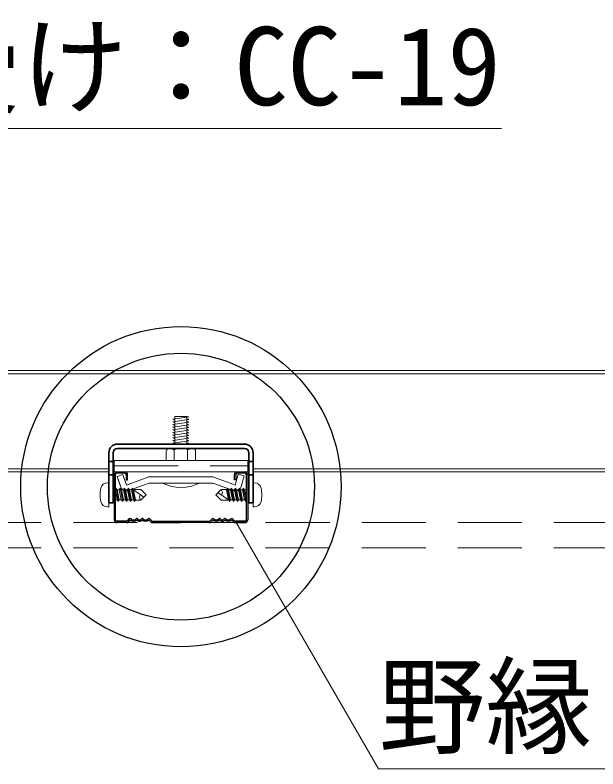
# Model space of a CAD drawing. Units: millimetres on the paper, enlarged 30 times, with parts at other scales. Extents: x -5790 to 5910, y -4184 to 4114.
# Drawn here: x -3177.6 to -2850.2, y -1262.2 to -838.5 of the extents above; entities that cross this region are included whole.
import ezdxf
from ezdxf.enums import TextEntityAlignment as Align

# ---------------------------------------------------------------- set-up
doc = ezdxf.new("R2010")
doc.units = ezdxf.units.MM
doc.header["$LTSCALE"] = 30
doc.linetypes.add('DASHED1', pattern=[1.8, 1.2, -0.6])
for name, color, linetype, lineweight in [('3-2_野縁受け', 3, 'Continuous', 18), ('3-3_野縁', 2, 'Continuous', 25), ('3-6_文字', 7, 'Continuous', 18), ('3-7_金具', 6, 'Continuous', 35), ('3-A_クリップ', 7, 'Continuous', 18), ('3-B_ビス', 3, 'Continuous', 18), ('3-C_パネル', 7, 'DASHED1', 18)]:
    doc.layers.add(name, color=color, linetype=linetype, lineweight=lineweight)
doc.styles.add('ＭＳ ゴシック', font='')
doc.styles.get('ＭＳ ゴシック').set_extended_font_data('MS Gothic')

msp = doc.modelspace()

# ---------------------------------------------------------------- linework, layer by layer
at = {"layer": '3-2_野縁受け'}
for p, q in [((-3743.28, -1038.24), (-2438.28, -1038.24)), ((-2438.28, -1040.04), (-3743.28, -1040.04)), ((-3124.91, -1093.44), (-3498.41, -1093.44)), ((-3124.91, -1095.24), (-3498.41, -1095.24)), ((-3121.91, -1093.44), (-3122.51, -1093.44)), ((-3121.91, -1095.24), (-3122.51, -1095.24)), ((-3046.31, -1093.44), (-3046.91, -1093.44)), ((-3046.31, -1095.24), (-3046.91, -1095.24)), ((-2667.41, -1093.44), (-3043.91, -1093.44)), ((-2667.41, -1095.24), (-3043.91, -1095.24))]:
    msp.add_line(p, q, dxfattribs=at)
at = {"layer": '3-3_野縁'}
for p, q in [((-3121.91, -1096.74), (-3121.91, -1122.17)), ((-3121.16, -1122.24), (-3121.16, -1096.74)), ((-3120.41, -1095.24), (-3115.91, -1095.24)), ((-3115.91, -1095.99), (-3120.41, -1095.99)), ((-3115.16, -1096.74), (-3115.16, -1099.74)), ((-3114.41, -1099.74), (-3114.41, -1096.74)), ((-3054.41, -1099.74), (-3054.41, -1096.74)), ((-3053.66, -1096.74), (-3053.66, -1099.74)), ((-3052.91, -1095.24), (-3048.41, -1095.24)), ((-3048.41, -1095.99), (-3052.91, -1095.99)), ((-3047.66, -1122.24), (-3047.66, -1096.74)), ((-3046.91, -1096.74), (-3046.91, -1122.17)), ((-3115.16, -1099.74), (-3114.41, -1099.74)), ((-3053.66, -1099.74), (-3054.41, -1099.74)), ((-3113.43, -1121.71), (-3114.49, -1122.77)), ((-3114.49, -1122.77), (-3113.43, -1121.71)), ((-3112.9, -1122.24), (-3113.96, -1123.3)), ((-3112.9, -1122.24), (-3113.96, -1123.3)), ((-3102.4, -1122.24), (-3101.34, -1123.3)), ((-3101.87, -1121.71), (-3100.81, -1122.77)), ((-3066.93, -1121.71), (-3067.99, -1122.77)), ((-3066.4, -1122.24), (-3067.46, -1123.3)), ((-3055.9, -1122.24), (-3054.84, -1123.3)), ((-3055.9, -1122.24), (-3054.84, -1123.3)), ((-3055.37, -1121.71), (-3054.31, -1122.77)), ((-3054.31, -1122.77), (-3055.37, -1121.71)), ((-3120.41, -1122.99), (-3115.02, -1122.99)), ((-3115.02, -1122.99), (-3120.4, -1122.99)), ((-3115.02, -1123.74), (-3120.4, -1123.74)), ((-3115.02, -1123.74), (-3120.4, -1123.74)), ((-3100.3, -1123.74), (-3084.42, -1123.74)), ((-3100.28, -1122.99), (-3068.52, -1122.99)), ((-3068.54, -1123.74), (-3084.42, -1123.74)), ((-3053.78, -1122.99), (-3048.4, -1122.99)), ((-3048.41, -1122.99), (-3053.78, -1122.99)), ((-3053.78, -1123.74), (-3048.4, -1123.74)), ((-3053.78, -1123.74), (-3048.4, -1123.74))]:
    msp.add_line(p, q, dxfattribs=at)
for centre, radius, start, end in [((-3120.41, -1096.74), 1.5, 90.003, 180.003), ((-3120.41, -1096.74), 0.75, 90, 180), ((-3115.91, -1096.74), 1.5, 0.003, 90.003), ((-3115.91, -1096.74), 0.75, 0.007, 90), ((-3052.91, -1096.74), 1.5, 89.997, 179.997), ((-3052.91, -1096.74), 0.75, 90, 180), ((-3048.41, -1096.74), 1.5, 359.997, 89.997), ((-3048.41, -1096.74), 0.75, 0, 90), ((-3120.41, -1122.24), 1.5, 177.476, 270), ((-3120.41, -1122.24), 1.5, 177.476, 270), ((-3120.41, -1122.24), 0.75, 180, 270), ((-3115.02, -1122.24), 0.75, 270, 315), ((-3115.02, -1122.24), 0.75, 270, 315), ((-3112.9, -1122.24), 0.75, 46.3972, 135), ((-3111.02, -1120.27), 2.72, 226.3972, 313.6028), ((-3111.02, -1120.27), 1.97, 226.3972, 313.6028), ((-3109.15, -1122.24), 0.75, 36.8699, 133.6028), ((-3107.65, -1121.11), 1.88, 216.8699, 323.1301), ((-3107.65, -1121.11), 1.12, 216.8699, 323.1301), ((-3106.15, -1122.24), 0.75, 46.3972, 143.1301), ((-3106.15, -1122.24), 0.75, 36.8699, 143.1301), ((-3104.27, -1120.27), 2.72, 226.3972, 313.6028), ((-3104.27, -1120.27), 1.97, 226.3972, 313.6028), ((-3102.4, -1122.24), 0.75, 45, 133.6028), ((-3100.28, -1122.24), 0.75, 225, 270), ((-3068.52, -1122.24), 0.75, 270, 315), ((-3066.4, -1122.24), 0.75, 46.3972, 135), ((-3064.52, -1120.27), 2.72, 226.3972, 313.6028), ((-3064.52, -1120.27), 1.97, 226.3972, 313.6028), ((-3062.65, -1122.24), 0.75, 36.8699, 143.1301), ((-3062.65, -1122.24), 0.75, 36.8699, 133.6028), ((-3061.15, -1121.11), 1.88, 216.8699, 323.1301), ((-3061.15, -1121.11), 1.12, 216.8699, 323.1301), ((-3059.65, -1122.24), 0.75, 46.3972, 143.1301), ((-3057.77, -1120.27), 2.72, 226.3972, 313.6028), ((-3057.77, -1120.27), 1.97, 226.3972, 313.6028), ((-3055.9, -1122.24), 0.75, 45, 133.6028), ((-3053.78, -1122.24), 0.75, 225, 270), ((-3053.78, -1122.24), 0.75, 225, 270), ((-3048.41, -1122.24), 1.5, 270, 2.524), ((-3048.41, -1122.24), 1.5, 270, 2.524), ((-3048.41, -1122.24), 0.75, 270, 0), ((-3115.02, -1122.24), 1.5, 270, 315), ((-3115.02, -1122.24), 1.5, 270, 315), ((-3100.28, -1122.24), 1.5, 225, 270), ((-3068.52, -1122.24), 1.5, 270, 315), ((-3053.78, -1122.24), 1.5, 225, 270), ((-3053.78, -1122.24), 1.5, 225, 270)]:
    msp.add_arc(centre, radius, start, end, dxfattribs=at)
at = {"layer": '3-6_文字'}
for p, q in [((-3354.4, -902.33), (-2904.4, -902.33)), ((-3053.53, -1123.32), (-2973.35, -1262.19)), ((-2973.35, -1262.19), (-2643.35, -1262.19))]:
    msp.add_line(p, q, dxfattribs=at)
at = {"layer": '3-6_文字', "color": 2, "lineweight": 25}
for radius in [90, 75]:
    msp.add_circle((-3084.41, -1103.54), radius, dxfattribs=at)
at = {"layer": '3-7_金具'}
for p, q in [((-3048.71, -1079.64), (-3120.11, -1079.64)), ((-3124.91, -1084.44), (-3124.91, -1112.64)), ((-3122.51, -1084.44), (-3122.51, -1112.64)), ((-3048.71, -1082.04), (-3120.11, -1082.04)), ((-3046.31, -1084.44), (-3046.31, -1112.64)), ((-3043.91, -1084.44), (-3043.91, -1112.64)), ((-3122.51, -1089.39), (-3124.91, -1089.39)), ((-3043.91, -1089.39), (-3046.31, -1089.39)), ((-3122.51, -1096.89), (-3124.91, -1096.89)), ((-3043.91, -1096.89), (-3046.31, -1096.89)), ((-3122.51, -1112.64), (-3124.91, -1112.64)), ((-3043.91, -1112.64), (-3046.31, -1112.64))]:
    msp.add_line(p, q, dxfattribs=at)
for centre, radius, start, end in [((-3120.11, -1084.44), 4.8, 90, 180), ((-3048.71, -1084.44), 4.8, 0, 90), ((-3120.11, -1084.44), 2.4, 90, 180), ((-3048.71, -1084.44), 2.4, 0, 90)]:
    msp.add_arc(centre, radius, start, end, dxfattribs=at)
at = {"layer": '3-A_クリップ'}
for p, q in [((-3121.91, -1088.79), (-3121.91, -1095.24)), ((-3121.91, -1088.79), (-3046.91, -1088.79)), ((-3046.91, -1095.24), (-3046.91, -1088.79)), ((-3121.91, -1095.24), (-3046.91, -1095.24)), ((-3117.1, -1096.72), (-3120.34, -1097.9)), ((-3117.1, -1096.72), (-3120.34, -1097.9)), ((-3117.46, -1095.21), (-3119.71, -1095.21)), ((-3114.94, -1102.64), (-3117.1, -1096.72)), ((-3114.94, -1102.64), (-3117.1, -1096.72)), ((-3053.88, -1102.64), (-3052.25, -1096.56)), ((-3052.25, -1096.56), (-3048.91, -1097.45)), ((-3118.24, -1103.67), (-3120.34, -1097.9)), ((-3118.55, -1102.83), (-3120.34, -1097.9)), ((-3102.4, -1098.07), (-3114.94, -1102.64)), ((-3113.79, -1105.73), (-3102.25, -1101.52)), ((-3102.4, -1098.07), (-3084.41, -1098.07)), ((-3101.23, -1101.52), (-3102.25, -1101.52)), ((-3094.91, -1101.52), (-3101.23, -1101.52)), ((-3066.42, -1098.07), (-3084.41, -1098.07)), ((-3066.42, -1098.07), (-3084.41, -1098.07)), ((-3066.42, -1098.07), (-3084.41, -1098.07)), ((-3084.41, -1101.52), (-3067.59, -1101.52)), ((-3084.41, -1101.52), (-3069.81, -1101.52)), ((-3084.41, -1101.52), (-3070.69, -1101.52)), ((-3070.18, -1101.52), (-3067.59, -1101.52)), ((-3069.44, -1101.52), (-3066.57, -1101.52)), ((-3061.71, -1103.29), (-3066.57, -1101.52)), ((-3066.42, -1098.07), (-3055.32, -1102.11)), ((-3050.5, -1103.38), (-3048.91, -1097.45)), ((-3055.03, -1105.73), (-3062.82, -1102.89)), ((-3055.76, -1101.95), (-3053.88, -1102.64))]:
    msp.add_line(p, q, dxfattribs=at)
at = {"layer": '3-A_クリップ', "linetype": 'DASHED1'}
msp.add_line((-3121.91, -1091.79), (-3046.91, -1091.79), dxfattribs=at)
at = {"layer": '3-A_クリップ', "color": 4, "lineweight": 9}
msp.add_line((-3068.57, -1101.52), (-3071.09, -1101.52), dxfattribs=at)
at = {"layer": '3-A_クリップ'}
for centre, start, end in [((-3115, -1102.49), 200, 300), ((-3053.83, -1102.49), 245, 345)]:
    msp.add_arc(centre, 3.45, start, end, dxfattribs=at)
at = {"layer": '3-B_ビス'}
for p, q in [((-3079.91, -1065.76), (-3088.91, -1067.02)), ((-3088.91, -1067.02), (-3087.78, -1067.62)), ((-3079.91, -1067.26), (-3088.91, -1068.52)), ((-3087.78, -1064.02), (-3081.03, -1064.02)), ((-3087.78, -1079.64), (-3087.78, -1064.02)), ((-3079.91, -1064.26), (-3081.03, -1064.02)), ((-3081.03, -1079.64), (-3081.03, -1064.07)), ((-3079.91, -1065.76), (-3081.03, -1065.17)), ((-3079.91, -1067.26), (-3081.03, -1066.67)), ((-3088.91, -1068.52), (-3087.78, -1069.12)), ((-3079.91, -1068.76), (-3088.91, -1070.02)), ((-3088.91, -1070.02), (-3087.78, -1070.62)), ((-3079.91, -1070.26), (-3088.91, -1071.52)), ((-3088.91, -1071.52), (-3087.78, -1072.12)), ((-3079.91, -1071.76), (-3088.91, -1073.02)), ((-3079.91, -1068.76), (-3081.03, -1068.17)), ((-3079.91, -1070.26), (-3081.03, -1069.67)), ((-3079.91, -1071.76), (-3081.03, -1071.17)), ((-3088.91, -1073.02), (-3087.78, -1073.62)), ((-3079.91, -1073.26), (-3088.91, -1074.52)), ((-3088.91, -1074.52), (-3087.78, -1075.12)), ((-3079.91, -1074.76), (-3088.91, -1076.02)), ((-3088.91, -1076.02), (-3087.78, -1076.62)), ((-3079.91, -1073.26), (-3081.03, -1072.67)), ((-3079.91, -1074.76), (-3081.03, -1074.17)), ((-3079.91, -1076.26), (-3081.03, -1075.67)), ((-3079.91, -1076.26), (-3088.91, -1077.52)), ((-3088.91, -1077.52), (-3087.78, -1078.12)), ((-3079.91, -1077.76), (-3088.91, -1079.02)), ((-3088.91, -1079.02), (-3087.78, -1079.62)), ((-3079.91, -1079.26), (-3082.62, -1079.64)), ((-3079.91, -1077.76), (-3081.03, -1077.17)), ((-3079.91, -1079.26), (-3081.03, -1078.67)), ((-3092.66, -1083.54), (-3092.66, -1088.79)), ((-3091.66, -1082.29), (-3092.36, -1082.64)), ((-3091.66, -1082.29), (-3092.36, -1082.64)), ((-3091.16, -1082.04), (-3077.66, -1082.04)), ((-3090.62, -1082.17), (-3088.16, -1082.79)), ((-3090.62, -1082.17), (-3088.16, -1082.79)), ((-3088.16, -1082.79), (-3088.16, -1082.81)), ((-3088.16, -1082.81), (-3088.16, -1088.79)), ((-3081.08, -1082.63), (-3080.66, -1082.78)), ((-3081.08, -1082.63), (-3080.66, -1082.78)), ((-3078.19, -1082.17), (-3080.66, -1082.78)), ((-3078.19, -1082.17), (-3080.66, -1082.78)), ((-3080.66, -1082.78), (-3080.66, -1088.79)), ((-3077.17, -1082.28), (-3076.47, -1082.63)), ((-3077.17, -1082.28), (-3076.47, -1082.63)), ((-3076.16, -1083.54), (-3076.16, -1088.79)), ((-3092.66, -1088.79), (-3076.16, -1088.79)), ((-3125.66, -1101.4), (-3124.91, -1101.4)), ((-3124.91, -1101.4), (-3124.91, -1114.9)), ((-3073.91, -1101.52), (-3094.91, -1101.52)), ((-3043.91, -1114.9), (-3043.91, -1101.4)), ((-3043.16, -1101.4), (-3043.91, -1101.4)), ((-3124.9, -1105.33), (-3124.9, -1105.33)), ((-3121.91, -1105.31), (-3122.51, -1105.31)), ((-3120.95, -1104.37), (-3121.16, -1104.88)), ((-3120.95, -1104.37), (-3120.49, -1104.94)), ((-3120.95, -1104.37), (-3120.49, -1106.67)), ((-3120.46, -1104.97), (-3120.16, -1105.34)), ((-3119.04, -1105.34), (-3120.46, -1105.34)), ((-3120.16, -1105.34), (-3119.04, -1110.96)), ((-3118.65, -1104.4), (-3119.04, -1105.34)), ((-3118.65, -1104.4), (-3117.15, -1111.9)), ((-3116.77, -1105.34), (-3117.89, -1105.34)), ((-3116.38, -1104.4), (-3116.77, -1105.34)), ((-3116.38, -1104.4), (-3114.88, -1111.9)), ((-3114.49, -1105.34), (-3115.62, -1105.34)), ((-3114.11, -1104.4), (-3114.49, -1105.34)), ((-3114.11, -1104.4), (-3112.61, -1111.9)), ((-3112.22, -1105.34), (-3113.35, -1105.34)), ((-3111.83, -1104.4), (-3112.22, -1105.34)), ((-3111.83, -1104.4), (-3110.33, -1111.9)), ((-3111.07, -1105.34), (-3105.19, -1109.39)), ((-3058.87, -1105.34), (-3058.48, -1104.4)), ((-3056.98, -1111.9), (-3058.48, -1104.4)), ((-3057.72, -1105.34), (-3056.6, -1105.34)), ((-3056.6, -1105.34), (-3056.21, -1104.4)), ((-3054.71, -1111.9), (-3056.21, -1104.4)), ((-3055.45, -1105.34), (-3054.33, -1105.34)), ((-3054.33, -1105.34), (-3053.94, -1104.4)), ((-3052.44, -1111.9), (-3053.94, -1104.4)), ((-3053.18, -1105.34), (-3052.05, -1105.34)), ((-3052.05, -1105.34), (-3051.67, -1104.4)), ((-3050.17, -1111.9), (-3051.67, -1104.4)), ((-3050.91, -1105.34), (-3049.78, -1105.34)), ((-3049.78, -1105.34), (-3049.4, -1104.4)), ((-3048.66, -1110.96), (-3049.78, -1105.34)), ((-3048.36, -1109.6), (-3049.4, -1104.4)), ((-3048.63, -1105.34), (-3049.4, -1104.4)), ((-3048.35, -1106.74), (-3048.63, -1105.34)), ((-3048.63, -1105.34), (-3047.66, -1105.34)), ((-3046.91, -1105.36), (-3046.31, -1105.36)), ((-3043.92, -1105.34), (-3043.87, -1105.34)), ((-3121.16, -1106.19), (-3120.49, -1109.54)), ((-3120.47, -1109.56), (-3120.19, -1110.96)), ((-3120.46, -1106.7), (-3119.42, -1111.9)), ((-3057.75, -1110.96), (-3063.63, -1106.91)), ((-3047.66, -1110.11), (-3048.33, -1106.76)), ((-3047.87, -1111.92), (-3048.33, -1109.62)), ((-3124.9, -1110.96), (-3124.95, -1110.96)), ((-3121.91, -1110.94), (-3122.51, -1110.94)), ((-3120.19, -1110.96), (-3121.16, -1110.96)), ((-3120.18, -1110.96), (-3119.42, -1111.9)), ((-3119.04, -1110.96), (-3119.42, -1111.9)), ((-3117.91, -1110.96), (-3119.04, -1110.96)), ((-3116.77, -1110.96), (-3117.15, -1111.9)), ((-3115.64, -1110.96), (-3116.77, -1110.96)), ((-3114.49, -1110.96), (-3114.88, -1111.9)), ((-3113.37, -1110.96), (-3114.49, -1110.96)), ((-3112.22, -1110.96), (-3112.61, -1111.9)), ((-3111.1, -1110.96), (-3112.22, -1110.96)), ((-3109.95, -1110.96), (-3110.33, -1111.9)), ((-3056.98, -1111.9), (-3056.6, -1110.96)), ((-3056.6, -1110.96), (-3055.47, -1110.96)), ((-3054.71, -1111.9), (-3054.33, -1110.96)), ((-3054.33, -1110.96), (-3053.2, -1110.96)), ((-3052.44, -1111.9), (-3052.05, -1110.96)), ((-3052.05, -1110.96), (-3050.93, -1110.96)), ((-3050.17, -1111.9), (-3049.78, -1110.96)), ((-3049.78, -1110.96), (-3048.66, -1110.96)), ((-3048.36, -1111.33), (-3048.66, -1110.96)), ((-3047.87, -1111.92), (-3048.33, -1111.36)), ((-3047.87, -1111.92), (-3047.66, -1111.41)), ((-3046.91, -1110.99), (-3046.31, -1110.99)), ((-3043.92, -1110.97), (-3043.92, -1110.97)), ((-3125.66, -1114.9), (-3124.91, -1114.9)), ((-3043.16, -1114.9), (-3043.91, -1114.9))]:
    msp.add_line(p, q, dxfattribs=at)
for points in [[(-3079.91, -1064.26), (-3088.91, -1065.52), (-3087.78, -1066.12)], [(-3119.04, -1105.34), (-3117.91, -1110.96), (-3117.15, -1111.9)], [(-3118.65, -1104.4), (-3117.89, -1105.34), (-3116.77, -1110.96)], [(-3116.77, -1105.34), (-3115.64, -1110.96), (-3114.88, -1111.9)], [(-3116.38, -1104.4), (-3115.62, -1105.34), (-3114.49, -1110.96)], [(-3114.49, -1105.34), (-3113.37, -1110.96), (-3112.61, -1111.9)], [(-3114.11, -1104.4), (-3113.35, -1105.34), (-3112.22, -1110.96)], [(-3112.22, -1105.34), (-3111.1, -1110.96), (-3110.33, -1111.9)], [(-3111.83, -1104.4), (-3111.07, -1105.34), (-3109.95, -1110.96)], [(-3111.23, -1105.15), (-3106.95, -1105.15), (-3103.95, -1108.15), (-3106.95, -1111.15), (-3110.03, -1111.15)], [(-3057.59, -1111.15), (-3061.87, -1111.15), (-3064.87, -1108.15), (-3061.87, -1105.15), (-3058.79, -1105.15)], [(-3056.98, -1111.9), (-3057.75, -1110.96), (-3058.87, -1105.34)], [(-3056.6, -1110.96), (-3057.72, -1105.34), (-3058.48, -1104.4)], [(-3054.71, -1111.9), (-3055.47, -1110.96), (-3056.6, -1105.34)], [(-3054.33, -1110.96), (-3055.45, -1105.34), (-3056.21, -1104.4)], [(-3052.44, -1111.9), (-3053.2, -1110.96), (-3054.33, -1105.34)], [(-3052.05, -1110.96), (-3053.18, -1105.34), (-3053.94, -1104.4)], [(-3050.17, -1111.9), (-3050.93, -1110.96), (-3052.05, -1105.34)], [(-3049.78, -1110.96), (-3050.91, -1105.34), (-3051.67, -1104.4)]]:
    msp.add_lwpolyline(points, dxfattribs=at)
for centre, radius, start, end in [((-3091.16, -1083.54), 1.5, 90, 180), ((-3090.98, -1083.63), 1.5, 75.942, 116.6021), ((-3090.98, -1083.63), 1.5, 75.942, 116.6021), ((-3084.41, -1091.79), 9.75, 70.0182, 112.6198), ((-3084.41, -1091.79), 9.75, 70.0182, 112.6198), ((-3077.83, -1083.63), 1.5, 63.7347, 103.8602), ((-3077.83, -1083.63), 1.5, 63.7347, 103.8602), ((-3077.66, -1083.54), 1.5, 0, 90), ((-3125.66, -1105.25), 3.85, 90.0012, 166.1052), ((-3084.41, -1080.52), 23.48, 243.4349, 296.565), ((-3043.16, -1105.24), 3.85, 13.896, 90), ((-3113.92, -1108.15), 15.94, 166.1052, 180.0012), ((-3063.63, -1106.91), 2.49, 325.4476, 45), ((-3054.9, -1108.15), 15.94, 360, 13.896), ((-3113.92, -1108.15), 15.94, 180.0012, 193.8973), ((-3105.19, -1109.39), 2.49, 145.4488, 225.0012), ((-3054.9, -1108.15), 15.94, 346.1039, 0), ((-3125.66, -1111.05), 3.85, 193.8973, 270.0012), ((-3043.16, -1111.05), 3.85, 270, 346.1039)]:
    msp.add_arc(centre, radius, start, end, dxfattribs=at)
at = {"layer": '3-C_パネル'}
for p, q in [((-5412.86, -1123.74), (-2112.58, -1123.74)), ((-5412.86, -1137.99), (-2112.58, -1137.99))]:
    msp.add_line(p, q, dxfattribs=at)

# ---------------------------------------------------------------- texts
at = {"layer": '3-6_文字', "color": 4, "style": 'ＭＳ ゴシック'}
for s, p in [('野縁受け：CC-19', (-3354.4, -902.33)), ('野縁：CW-19', (-2973.35, -1262.19))]:
    msp.add_text(s, height=43.99, dxfattribs=at).set_placement(p, align=Align.BOTTOM_LEFT)

doc.saveas('drawing.dxf')
